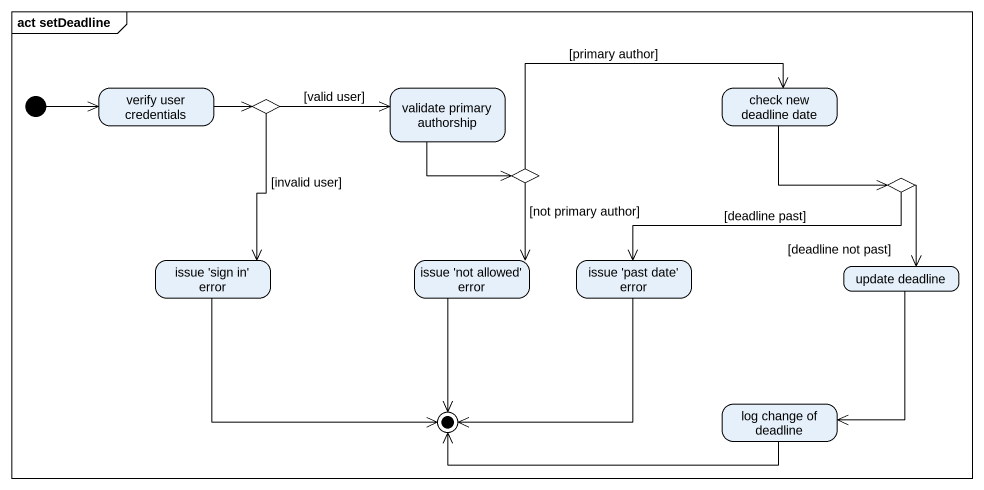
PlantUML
@startuml
mainframe act setDeadline
hide empty description
state "verify user credentials" as verify_user_credentials
state "validate primary authorship" as validate_primary_authorship
state "check new deadline date" as check_new_deadline_date
state choice1 <<choice>>
state choice2 <<choice>>
state choice3 <<choice>>
state "issue 'sign in' error" as issue_sign_in_error
state "issue 'not allowed' error" as issue_not_allowed_error
state "issue 'past date' error" as issue_past_date_error
state "update deadline" as update_deadline
state "log change of deadline" as log_change_of_deadline
[*] -right-> verify_user_credentials
verify_user_credentials -right-> choice1
validate_primary_authorship --> choice2
check_new_deadline_date --> choice3
choice1 -right-> validate_primary_authorship : [valid user]
choice1 --> issue_sign_in_error : [invalid user]
choice2 -right-> check_new_deadline_date : [primary author]
choice2 --> issue_not_allowed_error : [not primary author]
choice3 -left-> issue_past_date_error : [deadline past]
choice3 --> update_deadline : [deadline not past]
update_deadline --> log_change_of_deadline
issue_sign_in_error --> [*]
issue_not_allowed_error --> [*]
issue_past_date_error --> [*]
log_change_of_deadline -left-> [*]
@enduml
